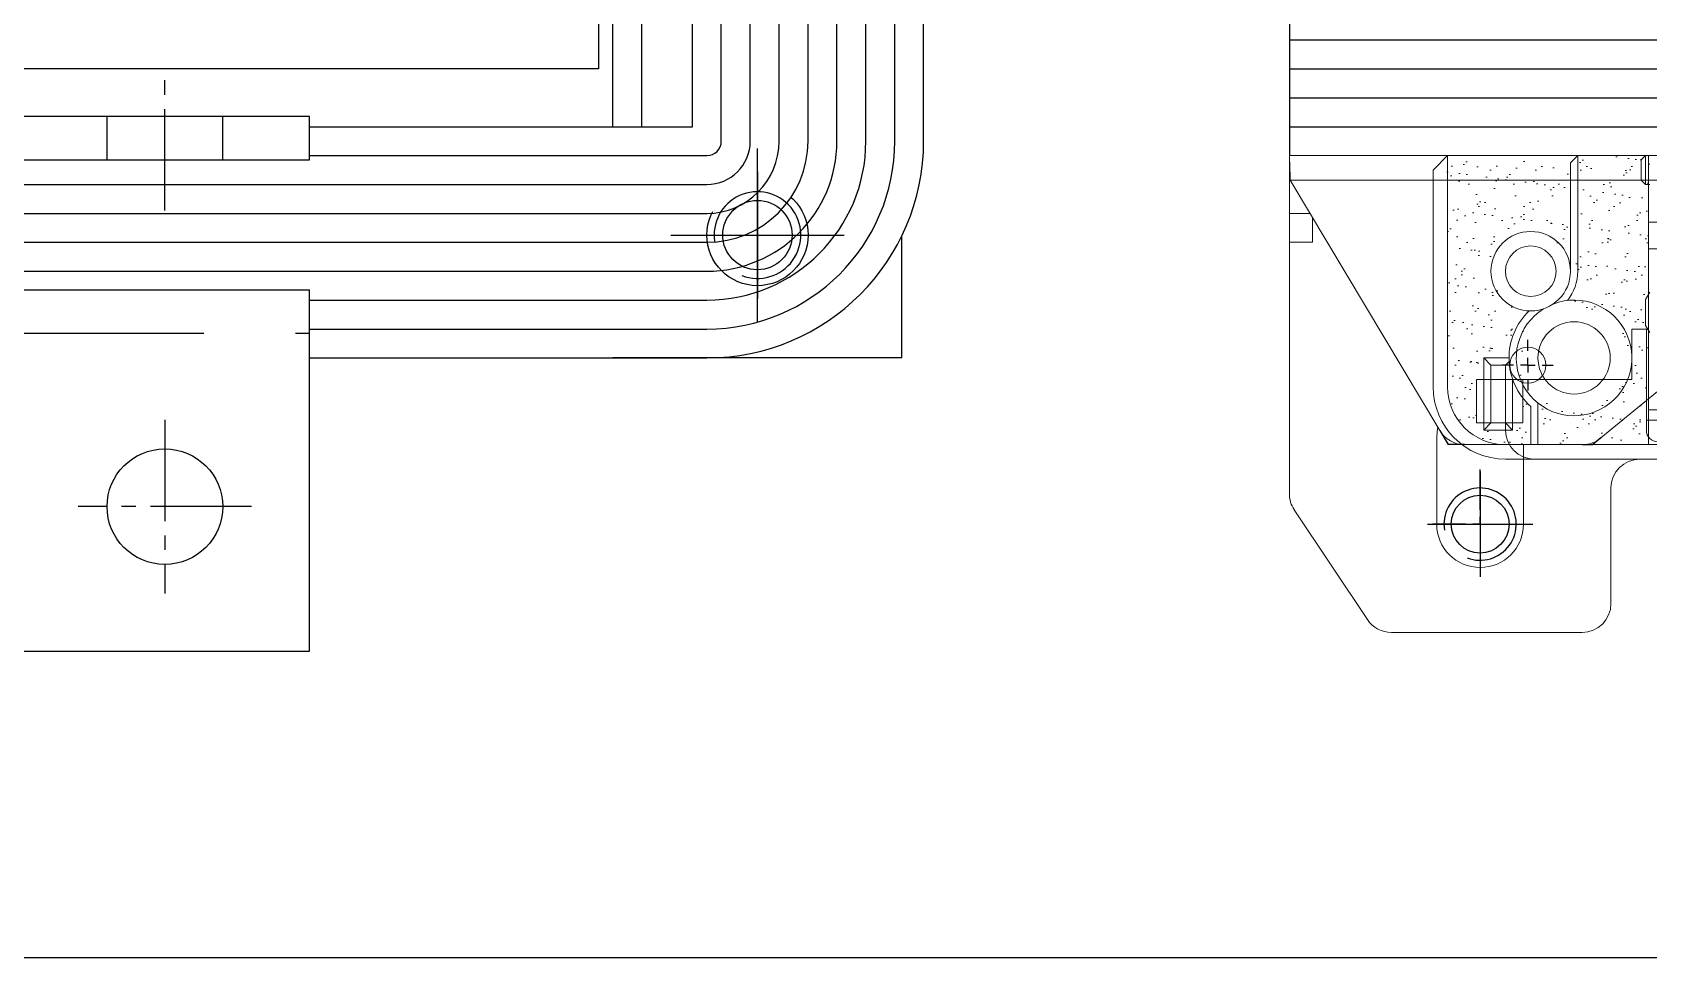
# Model space of a CAD drawing. Header units: millimetres. Extents: x 24815 to 36799, y -9299 to 5469.
# Drawn here: x 35552.4 to 35664.2, y 1875 to 1939 of the extents above; entities that cross this region are included whole.
import ezdxf

# ---------------------------------------------------------------- set-up
doc = ezdxf.new("R2010")
doc.units = ezdxf.units.MM
for name, pattern in [('CENTER1', [10, 7, -1, 1, -1]), ('CENTER2', [28.575, 19.05, -3.175, 3.175, -3.175]), ('HIDDENX2', [19.05, 12.7, -6.35])]:
    doc.linetypes.add(name, pattern=pattern)
doc.layers.add('SLD-0', color=7, linetype='Continuous')

# ---------------------------------------------------------------- blocks, each defined once
blk = doc.blocks.new('A$C4D457A5A')
at = {"color": 1, "linetype": 'CENTER2'}
for p, q in [((137, -134.62), (137, -143.38)), ((132.62, -139), (141.38, -139)), ((187, -155.35), (187, -162.65)), ((183.35, -159), (190.65, -159))]:
    blk.add_line(p, q, dxfattribs=at)
at = {"color": 32}
blk.add_line((335, -189), (-25, -189), dxfattribs=at)
for centre, radius in [((137, -139), 2.4), ((187, -159), 2)]:
    blk.add_circle(centre, radius)
at = {"color": 3}
for centre, radius in [((137, -139), 3), ((187, -159), 2.5)]:
    blk.add_arc(centre, radius, 249.0926, 189.4276, dxfattribs=at)
blk = doc.blocks.new('A$C100C4D09')
at = {"color": 1}
for p, q in [((76.5, 93.5), (52.5, 93.5)), ((76.5, 91.5), (52.5, 91.5)), ((76.5, 89.5), (52.5, 89.5)), ((76.5, 87.5), (52.5, 87.5)), ((76.5, 85.5), (52.5, 85.5)), ((76.5, 83.5), (52.5, 83.5)), ((76.5, 81.5), (52.5, 81.5)), ((76.5, 79.5), (52.5, 79.5)), ((77.5, 51), (77.5, 78.5)), ((79.5, 3.5), (79.5, 78.5)), ((81.5, 3.5), (81.5, 78.5)), ((83.5, 3.5), (83.5, 78.5)), ((85.5, 3.5), (85.5, 78.5)), ((87.5, 51), (87.5, 78.5)), ((89.5, 51), (89.5, 78.5)), ((91.5, 51), (91.5, 78.5)), ((75.5, 77.5), (53.5, 77.5)), ((75.5, 51), (75.5, 77.5))]:
    blk.add_line(p, q, dxfattribs=at)
at = {"color": 4}
for p, q in [((91.5, 92), (83.04, 92)), ((91.5, 92), (91.5, 72)), ((75.5, 74), (53.5, 74)), ((75.5, 72), (53.5, 72))]:
    blk.add_line(p, q, dxfattribs=at)
at = {"color": 2, "linetype": 'HIDDENX2'}
for p, q in [((83, 76), (83, 88)), ((89, 82), (77, 82)), ((89.79, 31), (89.79, 51)), ((77.79, 45), (74.79, 45)), ((77.79, 37), (74.79, 37))]:
    blk.add_line(p, q, dxfattribs=at)
at = {"color": 6}
for p, q in [((86.79, 31), (86.79, 51)), ((111.79, 51), (86.79, 51)), ((111.79, 31), (111.79, 51))]:
    blk.add_line(p, q, dxfattribs=at)
at = {"color": 1, "linetype": 'CENTER1'}
for p, q in [((101.79, 47), (101.79, 35)), ((81.29, 41), (71.29, 41)), ((95.79, 41), (107.79, 41))]:
    blk.add_line(p, q, dxfattribs=at)
at = {"color": 251}
blk.add_lwpolyline([(11.5, 11), (11.5, 71), (71.5, 71), (71.5, 11)], close=True, dxfattribs=at)
at = {"color": 6}
blk.add_lwpolyline([(77.79, 31), (77.79, 51), (74.79, 51), (74.79, 31)], close=True, dxfattribs=at)
at = {"color": 2, "linetype": 'HIDDENX2'}
blk.add_circle((83, 82), 3.5, dxfattribs=at)
at = {"color": 6}
blk.add_circle((101.79, 41), 4, dxfattribs=at)
at = {"color": 1}
for radius in [15, 13, 11, 9, 7, 5, 3, 1]:
    blk.add_arc((76.5, 78.5), radius, 0, 90, dxfattribs=at)
blk = doc.blocks.new('SW_CENTERMARKSYMBOL_7')
at = {"layer": 'SLD-0', "color": 0}
for p, q in [((0, 0.667), (0, 2.521)), ((-0.667, 0), (-2.203, 0)), ((0, 0), (-0.333, 0)), ((0, 0), (0, 0.333)), ((0, 0), (0, -0.333)), ((0, 0), (0.333, 0)), ((0.667, 0), (2.181, 0)), ((0, -0.667), (0, -2.135))]:
    blk.add_line(p, q, dxfattribs=at)
blk = doc.blocks.new('SW_CENTERMARKSYMBOL_5')
at = {"layer": 'SLD-0', "color": 0}
for p, q in [((0, 0.667), (0, 1.167)), ((-0.667, 0), (-1.167, 0)), ((0, 0), (-0.333, 0)), ((0, 0), (0, 0.333)), ((0, 0), (0, -0.333)), ((0, 0), (0.333, 0)), ((0.667, 0), (1.167, 0)), ((0, -0.667), (0, -1.167))]:
    blk.add_line(p, q, dxfattribs=at)
blk = doc.blocks.new('A$C0A8842CC')
at = {"lineweight": 13}
h = blk.add_hatch(dxfattribs=at)
h.set_pattern_fill('AR-SAND', color=256, angle=-180, style=0)
h.set_pattern_definition([(142.5, (-2619.375, 1074.7436), (0.0629934, 1.9268238), [0, -1.52, 0, -1.7, 0, -1.625]), (172.5, (-2619.375, 1074.7436), (-1.7697767, 2.822146), [0, -0.82, 0, -1.37, 0, -0.525]), (212.5, (-2618.145, 1074.7436), (-3.1141419, 0.0056591), [0, -0.5, 0, -1.8, 0, -2.35]), (222.5, (-2618.145, 1074.7436), (-3.0061266, 0.8776756), [0, -0.25, 0, -1.18, 0, -1.35])])
h.paths.add_polyline_path([(-74.25, -69.85), (-68.63, -69.85, 0.400349), (-71.15, -72.5, 0.414214), (-68.5, -75.15, 0.213263), (-70, -78.5), (-71.75, -78.5), (-71.75, -78.5), (-74.25, -78.5)])
h.paths.add_polyline_path([(-74.25, -64.5), (-65.85, -64.5), (-65.85, -69.85), (-68.37, -69.85, 0.023763), (-68.63, -69.85), (-74.25, -69.85)])
h.paths.add_polyline_path([(-68.37, -69.85), (-65.85, -69.85), (-65.85, -72.5, 0.400378)], flags=17)
h.paths.add_polyline_path([(-74.25, -80.5), (-74.25, -78.5), (-71.75, -78.5), (-71.75, -83.5), (-69.75, -83.5), (-69.75, -79.97, 0.127566), (-68.5, -81.85), (-68.5, -84.5), (-70.25, -84.5, -0.414214)])
h.paths.add_polyline_path([(-68, -81.62, -0.227278), (-69.5, -78.5), (-69, -78.5, 0.998713), (-62, -78.5), (-60.35, -78.5), (-60.35, -84.5), (-68, -84.5)])
h.paths.add_polyline_path([(-69, -78.5), (-69.5, -78.5, -0.202016), (-68.3, -75.64, 0.395316), (-65.35, -72.5), (-65.35, -69.85), (-60.35, -69.85), (-60.35, -72.5), (-60.35, -78.5), (-62, -78.5, 1.001289)])
h.paths.add_polyline_path([(-65.35, -64.5), (-60.35, -64.5), (-60.35, -69.85), (-65.35, -69.85)])
for p, q in [((-85.2, -25.5), (-85.2, -64.5)), ((-85.2, -56.5), (13.2, -56.5)), ((-85.2, -58.5), (13.2, -58.5)), ((-85.2, -60.5), (13.2, -60.5)), ((-85.2, -62.5), (13.2, -62.5)), ((-74.78, -83.53), (-74.2, -84.5)), ((-74.78, -83.53), (-74.2, -84.5)), ((-73.07, -84.5), (-74.2, -84.5)), ((-73.07, -84.5), (-74.2, -84.5)), ((-64.92, -84.5), (-64.2, -84.5)), ((-64.92, -84.5), (-64.2, -84.5)), ((-63.65, -84.04), (-64.2, -84.5)), ((-63.65, -84.04), (-64.2, -84.5))]:
    blk.add_line(p, q)
at = {"lineweight": 15}
for p, q in [((-85.2, -64.5), (13.2, -64.5)), ((-85.2, -64.5), (-85.2, -87.89)), ((13.2, -66.2), (-85.2, -66.2)), ((-74.78, -83.53), (-85.14, -66.2)), ((-85.2, -68.5), (-83.77, -68.5)), ((-83.6, -68.78), (-83.6, -70.5)), ((-83.6, -70.5), (-85.2, -70.5)), ((-56.75, -78.36), (-63.65, -84.04)), ((-56.75, -78.36), (-63.65, -84.04)), ((-75, -84), (-75, -90)), ((-64.92, -84.5), (-73.07, -84.5)), ((-64.92, -84.5), (-73.07, -84.5)), ((-69, -90), (-69, -84.5)), ((-60.95, -85.5), (-11.05, -85.5)), ((-60.95, -85.5), (-11.05, -85.5)), ((-62.95, -95.5), (-62.95, -87.5)), ((-84.86, -89), (-79.79, -96.61)), ((-78.13, -97.5), (-64.95, -97.5))]:
    blk.add_line(p, q, dxfattribs=at)
at = {"lineweight": 13}
for p, q in [((-74.25, -64.5), (-75.25, -65.5)), ((-74.25, -64.5), (2.25, -64.5)), ((-74.25, -80.5), (-74.25, -64.5)), ((-65.25, -64.5), (-65.75, -65)), ((-65.25, -72.5), (-65.25, -64.5)), ((-60.55, -64.5), (-60.85, -64.79)), ((-60.85, -64.79), (-60.85, -66.2)), ((-60.55, -66.5), (-60.55, -64.5)), ((-60.35, -84.5), (-60.35, -64.5)), ((-75.25, -80.5), (-75.25, -65.5)), ((-65.75, -72.5), (-65.75, -65)), ((-60.25, -65.09), (-60.35, -65.09)), ((-60.55, -66.5), (-60.85, -66.2)), ((-60.55, -66.5), (-60.25, -66.5)), ((-60.35, -69.11), (-59, -69.11)), ((-60.35, -70.95), (-59, -70.95)), ((-60.55, -74.45), (-60.25, -73.95)), ((-60.55, -74.45), (-60.55, -76.25)), ((-60.5, -76.5), (-61.5, -76.5)), ((-61.5, -80), (-61.5, -76.5)), ((-60.55, -76.25), (-60.25, -76.75)), ((-60.5, -83.5), (-60.5, -76.5)), ((-71.75, -83.5), (-71.75, -78.5)), ((-70, -78.5), (-71.75, -78.5)), ((-71.25, -79), (-71.75, -78.5)), ((-71.25, -83), (-71.25, -79)), ((-70.25, -79), (-71.25, -79)), ((-70.25, -79), (-69.99, -78.74)), ((-70.25, -83), (-70.25, -79)), ((-61.5, -80), (-72.25, -80)), ((-72.25, -83), (-72.25, -80)), ((-70.25, -80), (-70.25, -83.5)), ((-69.75, -83.5), (-69.75, -79.97)), ((-69.05, -83), (-69.05, -80)), ((-68, -81.62), (-68, -84.5)), ((-68.5, -81.85), (-68.5, -84.5)), ((-60.35, -82.1), (-59, -82.1)), ((-72.25, -83), (-69.05, -83)), ((-71.25, -83), (-71.75, -83.5)), ((-69.75, -83.5), (-71.75, -83.5)), ((-70.25, -83), (-69.75, -83.5)), ((-60.5, -82.8), (-50.75, -82.8)), ((-1.75, -84.5), (-70.25, -84.5)), ((-1.75, -85.5), (-70.25, -85.5))]:
    blk.add_line(p, q, dxfattribs=at)
at = {"lineweight": 15, "flags": 128}
blk.add_lwpolyline([(-74.92, -83.3), (-74.98, -83.62), (-75, -84)], dxfattribs=at)
at = {"lineweight": 13}
for centre, radius in [((-68.5, -72.5), 2.75), ((-68.5, -72.5), 1.75), ((-65.5, -78.5), 2.5)]:
    blk.add_circle(centre, radius, dxfattribs=at)
at = {"lineweight": 15}
blk.add_circle((-68.7, -79), 1.25, dxfattribs=at)
for centre, radius, start, end in [((-83.5, -66.2), 1.7, 176.6277, 180), ((-73.07, -82.5), 2, 210.8721, 270), ((-64.92, -82.5), 2, 270, 309.5226), ((-60.95, -87.5), 2, 90, 180), ((-83.2, -87.89), 2, 180, 213.6901), ((-72, -90), 3, 180, 0), ((-64.95, -95.5), 2, 270, 0), ((-78.13, -95.5), 2, 213.6901, 270)]:
    blk.add_arc(centre, radius, start, end, dxfattribs=at)
at = {"lineweight": 13}
for centre, radius, start, end in [((-68.5, -72.5), 3.25, 321.4264, 0), ((-65.5, -78.5), 4, 121.8499, 111.2802), ((-65.5, -78.5), 4.5, 133.6834, 228.1548), ((-70.25, -80.5), 5, 180, 270), ((-70.25, -80.5), 4, 180, 270), ((-68.25, -83.5), 2, 180, 270), ((-59.7, -83.5), 0.8, 180, 270)]:
    blk.add_arc(centre, radius, start, end, dxfattribs=at)
at = {"lineweight": 15}
for points, knots in [([(-85.14, -66.2), (-85.15, -65.98), (-85.15, -65.76), (-85.16, -65.34), (-85.17, -65.16), (-85.18, -64.84), (-85.18, -64.71), (-85.19, -64.54), (-85.2, -64.5), (-85.2, -64.5)], [0, 0, 0, 0, 0.25, 0.25, 0.5, 0.5, 0.75, 0.75, 1, 1, 1, 1]), ([(-85.14, -66.2), (-85.15, -66.17), (-85.16, -66.15), (-85.18, -66.11), (-85.19, -66.1), (-85.2, -66.1)], [0, 0, 0, 0, 0.5, 0.5, 1, 1, 1, 1])]:
    blk.add_open_spline(points, degree=3, knots=knots, dxfattribs=at)
at = {"xscale": 1.5, "yscale": 1.5, "zscale": 1.5}
for name, p in [('SW_CENTERMARKSYMBOL_5', (-68.7, -79)), ('SW_CENTERMARKSYMBOL_7', (-72, -90))]:
    blk.add_blockref(name, p, dxfattribs=at)

msp = doc.modelspace()

# ---------------------------------------------------------------- block references
for name, p in [('A$C4D457A5A', (35465.567, 2063.99)), ('A$C0A8842CC', (35724.567, 1994.99))]:
    msp.add_blockref(name, p)
at = {"rotation": 270}
msp.add_blockref('A$C100C4D09', (35520.567, 2007.99), dxfattribs=at)

doc.saveas('drawing.dxf')
